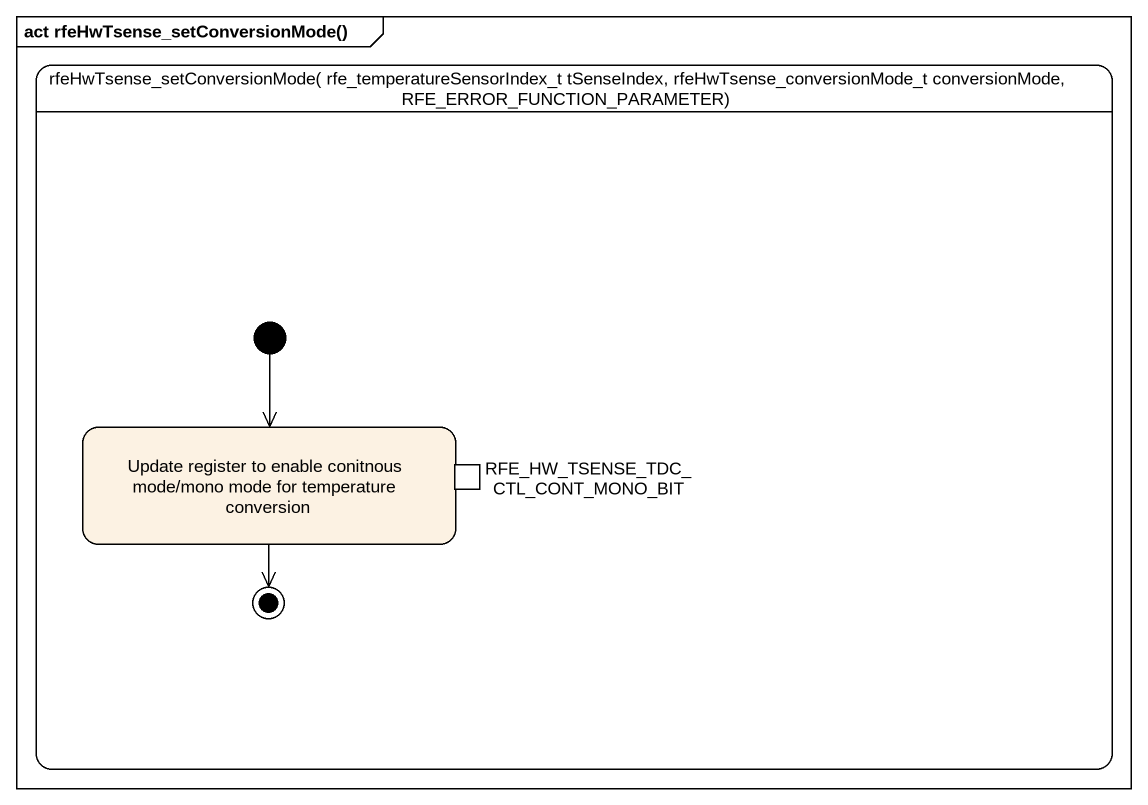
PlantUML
@startuml
mainframe act rfeHwTsense_setConversionMode()
hide empty description
state "rfeHwTsense_setConversionMode( rfe_temperatureSensorIndex_t tSenseIndex, rfeHwTsense_conversionMode_t conversionMode, RFE_ERROR_FUNCTION_PARAMETER)" as rfeHwTsense {
  state "Update register to enable conitnous mode/mono mode for temperature conversion" as Update_register_to_enable {
    state "RFE_HW_TSENSE_TDC_CTL_CONT_MONO_BIT" as RFE_HW_TSENSE_TDC_CTL_CONT <<inputPin>>
  }
  [*] --> Update_register_to_enable
  Update_register_to_enable --> [*]
}
@enduml
